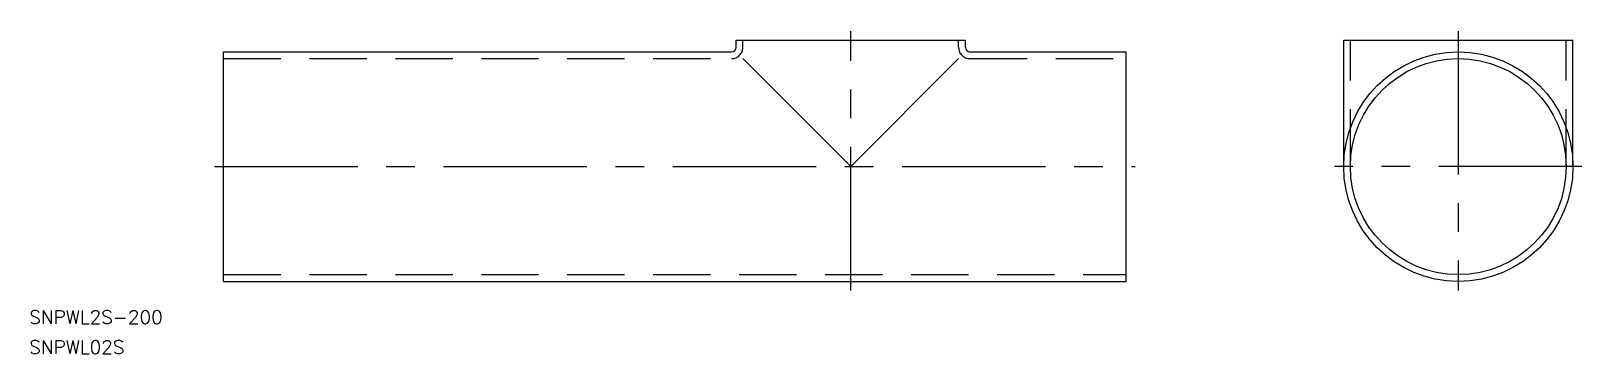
# Model space of a CAD drawing. Extents: x -316 to 27, y -41 to 30.
import ezdxf

# ---------------------------------------------------------------- set-up
doc = ezdxf.new("R2010")
doc.units = 0
doc.linetypes.add('CENTER', pattern=[50.8, 31.75, -6.35, 6.35, -6.35])
doc.linetypes.add('DASHED', pattern=[19.05, 12.7, -6.35])
doc.layers.get('0').update_dxf_attribs({"linetype": 'CONTINUOUS'})
doc.layers.add('CENTER', color=1, linetype='CENTER')
doc.styles.get("Standard").update_dxf_attribs({"font": 'txt.shx', "height": 3, "bigfont": 'bigfont.shx'})

# ---------------------------------------------------------------- blocks, each defined once
blk = doc.blocks.new('*U2')
at = {"color": 7, "linetype": 'CONTINUOUS'}
blk.add_text('SNPWL2S-200', height=3, dxfattribs=at).set_placement((-316.62, -34.82))
blk = doc.blocks.new('*U3')
at = {"color": 7, "linetype": 'CONTINUOUS'}
blk.add_text('SNPWL02S', height=3, dxfattribs=at).set_placement((-316.62, -41.45))

msp = doc.modelspace()

# ---------------------------------------------------------------- linework, layer by layer
at = {"color": 7, "linetype": 'CONTINUOUS'}
for p, q in [((-160.01, 28), (-109.21, 28)), ((-160.01, 26.4), (-160.01, 28)), ((-109.21, 26.4), (-109.21, 28)), ((-25.4, 28), (25.4, 28)), ((-25.4, 0), (-25.4, 28)), ((25.4, 0), (25.4, 28)), ((-273.61, 25.4), (-161.01, 25.4)), ((-273.61, -25.4), (-273.61, 25.4)), ((-108.21, 25.4), (-73.61, 25.4)), ((-73.61, -25.4), (-73.61, 25.4)), ((-158.51, 23.9), (-134.61, 0)), ((-110.71, 23.9), (-134.61, 0)), ((-273.61, -25.4), (-73.61, -25.4))]:
    msp.add_line(p, q, dxfattribs=at)
at = {"color": 3, "linetype": 'DASHED'}
for p, q in [((-158.51, 26.4), (-158.51, 28)), ((-110.71, 26.4), (-110.71, 28)), ((-23.9, 0), (-23.9, 28)), ((23.9, 0), (23.9, 28)), ((-273.61, 23.9), (-161.01, 23.9)), ((-108.21, 23.9), (-73.61, 23.9)), ((-273.61, -23.9), (-73.61, -23.9))]:
    msp.add_line(p, q, dxfattribs=at)
at = {"color": 7, "linetype": 'CONTINUOUS'}
for radius in [25.4, 23.9]:
    msp.add_circle((0, 0), radius, dxfattribs=at)
for centre, start, end in [((-161.01, 26.4), 270, 0), ((-108.21, 26.4), 180, 270)]:
    msp.add_arc(centre, 1, start, end, dxfattribs=at)
at = {"color": 3, "linetype": 'DASHED'}
for centre, start, end in [((-161.01, 26.4), 270, 0), ((-108.21, 26.4), 180, 270)]:
    msp.add_arc(centre, 2.5, start, end, dxfattribs=at)
at = {"layer": 'CENTER', "color": 1, "linetype": 'CENTER'}
for p, q in [((-134.61, -27.4), (-134.61, 30)), ((0, 30), (0, -27.4)), ((-275.61, 0), (-71.61, 0)), ((27.4, 0), (-27.4, 0))]:
    msp.add_line(p, q, dxfattribs=at)

# ---------------------------------------------------------------- block references
at = {"color": 7, "linetype": 'CONTINUOUS'}
for name in ['*U2', '*U3']:
    msp.add_blockref(name, (0, 0), dxfattribs=at)

doc.saveas('drawing.dxf')
